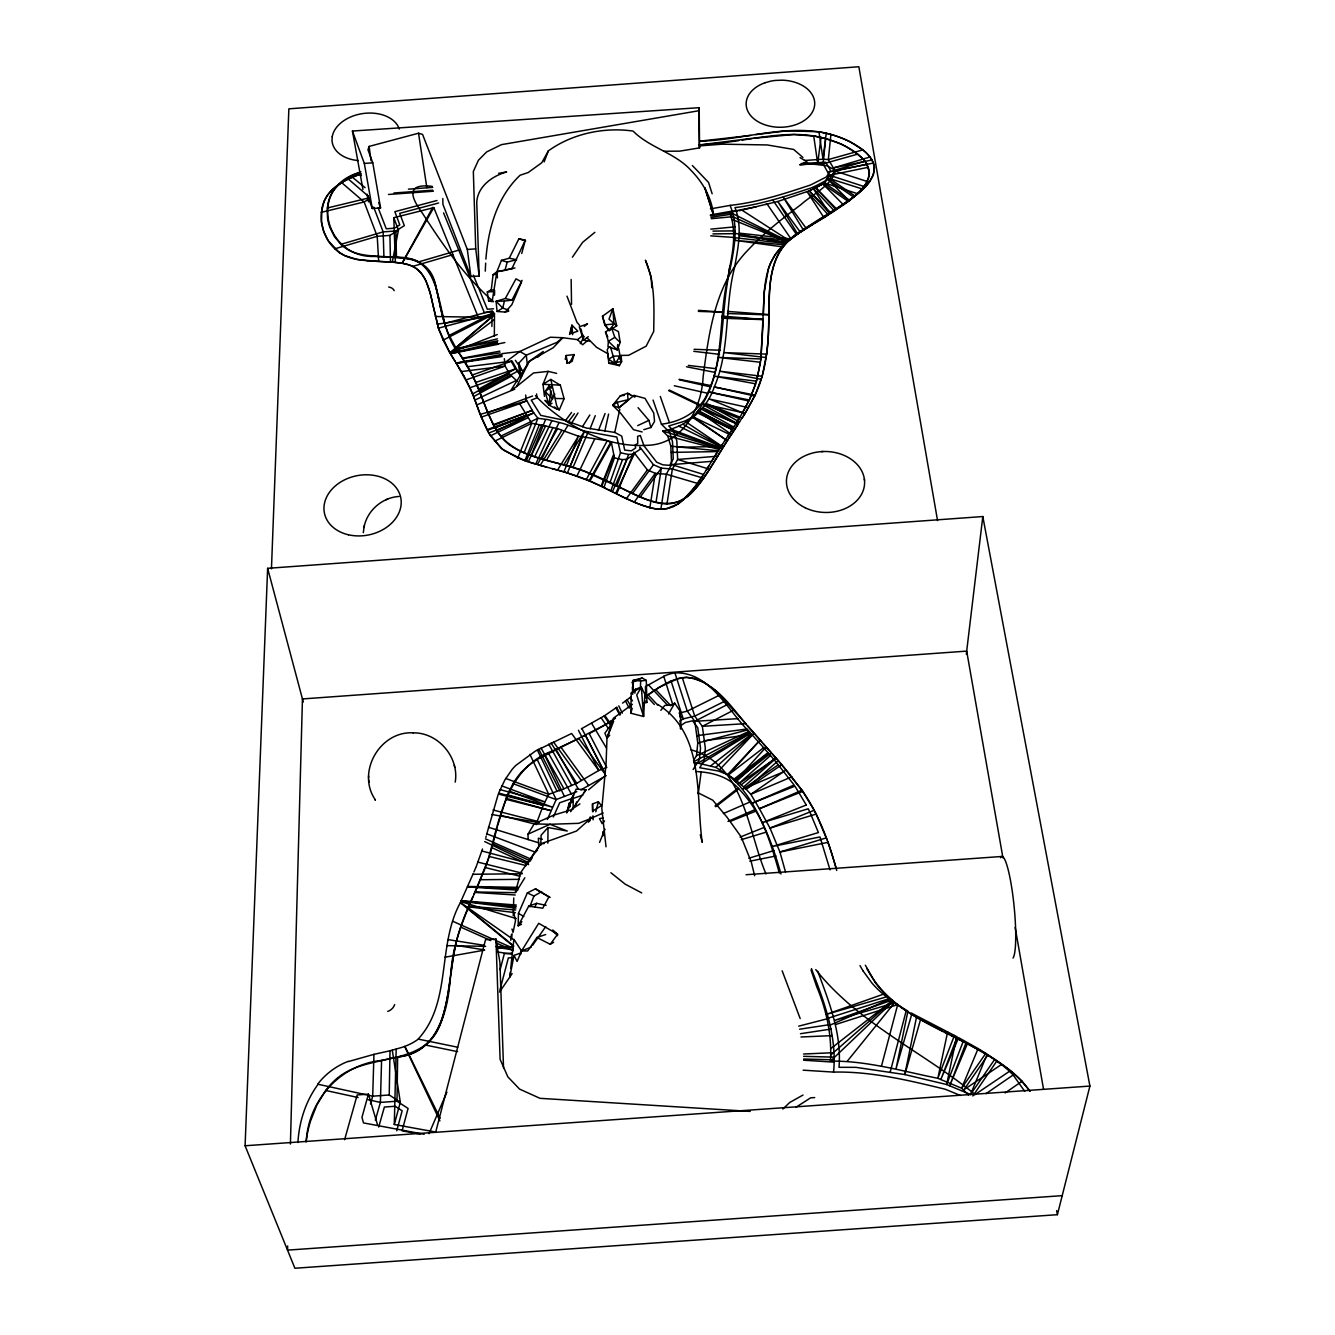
<?xml version="1.0" encoding="UTF-8"?>
<svg xmlns="http://www.w3.org/2000/svg" width="1335" height="1335" viewBox="0 0 1335 1335"><rect width="100%" height="100%" fill="white"/><g stroke="black" fill="none" stroke-linecap="round" stroke-linejoin="round"><path stroke-width="1.5" d="M756.244 206.808L729.477 212.015C736.57 230.171 733.299 249.728 729.544 268.218L728.91 272.34M651.764 287.759L651.28 277.213L645.422 260.191C655.301 282.653 654.033 307.451 653.716 331.414L646.157 346.166L628.668 355.294L621.142 355.444L620.441 359.532M494.334 336.203L494.501 313.291L492.064 312.624L491.897 326.491M592.523 803.904L592.49 811.179L601.434 805.673L598.397 801.784L592.523 803.904L592.807 811.847M547.867 843.186L548.017 827.533L567.258 831.021L549.987 824.296L534.15 823.879L527.942 834.191L528.209 839.648M644.855 694.283L643.603 716.495L630.838 713.224L631.238 693.099L635.46 689.26L641.351 687.191L644.855 694.283L654.334 704.463M412.081 1132.647L402.085 1130.812L408.093 1108.45L396.979 1101.208L397.646 1056.853C436.879 1053.849 448.343 1011.179 450.095 978.572M768.927 316.161L768.943 314.91L727.375 313.508M436.328 1132.163L394.292 1124.487L400.316 1102.193L389.236 1094.984L390.004 1050.795L402.035 1047.358A74.159 65.582 -20.6 0 0 404.655 1046.406L439.899 1120.899M513.241 915.743L513.758 897.971M721.684 318.214L763.303 319.632L760.883 359.098L764.338 291.347L768.409 268.752A104.23 76.062 1.8 0 1 770.495 263.162L775.251 254.601L782.093 246.474M768.927 316.478L768.86 319.332M642.152 505.348L650.846 507.934A43.955 34.309 -2.8 0 0 655.285 508.752L660.875 509.169L666.298 474.192L671.605 464.63L670.821 446.19L667.717 436.011L662.761 431.038C686.24 427.233 706.849 409.378 714.292 386.966L755.093 395.143L762.168 376.27L766.624 354.109A370.079 273.274 -9.1 0 0 767.341 347.818C772.264 307.651 758.947 256.22 800.499 231.272M763.386 314.476C763.97 294.167 763.72 272.273 775.251 254.601A78.882 57.522 1.2 0 1 778.322 250.579A83.471 60.893 1.3 0 1 780.024 248.644A86.508 63.129 1.4 0 1 781.809 246.758L788.384 240.817M550.154 897.437L535.468 888.843L527.358 892.898L518.447 913.39L518.197 925.806L521.501 924.304M394.292 1124.487L396.178 1049.177M287.659 1245.972L287.542 1250.127L1062.209 1195.659M290.413 1144.062L302.444 698.939L966.69 651.113L1002.952 857.871M373.767 797.395C357.513 769.811 381.092 730.729 413.349 732.865M397.646 1056.853L381.576 1060.424L380.408 1102.41L375.335 1120.132M768.86 319.966C768.393 345.448 766.173 372.048 755.093 395.143M390.154 1050.745L373.95 1054.35L372.699 1096.185L370.462 1103.928M632.69 694.35L633.124 680.399L642.202 678.013L646.29 680.366L646.924 702.444L643.303 703.161M540.758 845.355L541.126 835.176L548.017 827.533M271.456 568.827L288.861 108.836L858.856 66.75L937.554 520.583M968.459 1094.984L961.617 1088.225L937.837 1078.296C902.577 1071.271 866.832 1060.624 830.453 1061.141C832.022 1035.61 826.615 1010.228 816.72 986.715L810.996 969.944M960.349 1095.468L945.247 1089.226C908.684 1080.416 871.388 1071.221 833.557 1072.105C837.062 1037.479 825.13 1004.27 812.831 972.514L811.48 968.609M245.089 1145.764L267.634 568.326L982.81 516.545L1089.911 1086.073L1057.403 1214.683L294.901 1268.25L245.089 1145.764L1089.911 1086.073M640.349 688.593L640.7 680.95L646.29 680.366M297.939 1142.526C299.09 1121.784 305.715 1101.075 318.114 1084.27L372.699 1096.185L389.236 1094.984M485.272 271.138L485.673 263.129M494.467 295.219L494.668 291.597L487.308 291.914L488.593 300.826L492.131 301.693L496.887 271.723L501.426 260.358L509.236 258.222L516.562 259.691L507.217 262.111L501.426 260.358M632.373 704.313L613.349 718.247L606.991 738.121L606.107 762.852L601.818 808.643L606.023 846.79M550.821 390.604L548.985 405.122L557.429 409.428M511.772 937.737L512.039 933.732M363.304 532.665L364.071 526.924M617.721 344.58L617.287 349.937L607.942 346.666L608.393 341.309L605.506 331.881L611.697 328.126L618.439 331.597L620.191 342.377L617.287 349.937L608.393 341.309L614.801 337.354L620.191 342.377M728.81 272.941L728.443 275.31C716.311 321.501 727.658 378.84 692.948 416.787L725.572 439.515L720.933 446.574M693.482 760.449L696.503 755.743L697.771 743.061L694.817 721.3L687.258 711.154L674.909 672.857C710.62 671.705 728.159 711.722 750.37 732.798L697.955 763.119L693.583 762.719M339.274 252.465A52.883 37.48 -8.8 0 1 334.818 248.811A68.385 48.394 -8.5 0 1 328.176 240.634A85.056 60.142 -8.2 0 1 323.804 231.623L321.501 222.111L321.952 208.193A68.586 48.427 -8.5 0 1 322.269 206.825A60.659 42.787 -8.6 0 1 324.071 201.368A49.662 34.994 -8.8 0 1 326.925 196.078C335.085 184.564 348.251 178.222 361.334 173.834M510.337 971.98L509.82 977.036L513.992 955.426L520.55 953.04M819.807 137.171L825.697 138.64L823.061 163.855L829.452 175.252L863.979 186.483A54.485 38.264 0.1 0 0 866.899 181.944A41.018 28.819 0.4 0 0 868.785 177.154A32.624 22.929 0.6 0 0 869.285 172.198L866.765 164.255A38.448 27.05 0.5 0 1 867.566 165.757A36.045 25.348 0.5 0 1 868.217 167.309A32.157 22.595 0.6 0 1 869.285 172.198C868.668 184.864 858.322 193.458 849.043 200.817M510.688 968.609L513.875 939.306L521.551 950.987L517.096 961.45L513.992 955.426M510.738 940.307L511.355 934.684M306.149 1141.992L306.499 1139.072A123.521 113.792 -26.5 0 1 310.337 1121.6L316.812 1105.08L325.673 1090.461L358.114 1097.537M487.308 291.914L491.28 289.812L493.066 274.71L496.887 271.723L514.943 267.985M966.306 654.267L982.81 516.545M823.962 132.732L826.231 133.25L823.011 159.199L804.488 160.5M332.231 136.754L332.014 140.359A34.276 23.546 -8.5 0 0 358.314 160.567M799.565 164.756L817.721 163.471L821.008 137.438L814.951 136.203M698.272 793.741L701.159 772.014M455.218 782.11C459.424 757.396 438.23 732.348 413.032 732.848M760.716 360.316L760.9 358.948L718.464 357.446L760.433 362.269M472.857 896.703C467.283 909.135 461.977 921.717 458.205 934.834C445.106 977.837 455.902 1051.129 395.344 1057.403M760.75 360.1L757.362 377.655A220.025 164.439 -5.8 0 1 756.411 381.176L756.111 382.21M485.89 259.123C488.326 228.469 497.02 197.079 520.066 175.252L528.209 172.532L541.743 162.753L548.335 150.888C572.264 133.633 604.054 126.908 633.057 131.08C649.811 147.918 675.009 152.724 691.063 170.429C703.178 182.845 711.655 197.797 713.574 215.235L704.897 187.968L713.574 215.235M450.996 972.047C453.449 932.931 473.458 899.089 486.975 863.261M512.573 945.614L460.341 902.71C436.812 945.347 452.081 1002.251 418.172 1039.081L457.755 1047.241M494.668 427.333L500.708 436.195L537.905 418.289L548.034 419.624L563.67 423.629L584.546 431.138L616.82 437.062L620.525 452.765L628.585 454.501L633.124 454.033L640.116 449.311L639.882 447.075L653.483 464.747L661.376 468.151L656.002 502.394A38.315 29.904 -2.7 0 0 667.016 503.946L672.356 469.002L677.646 459.474L676.828 441.084L673.691 430.955L668.735 425.982L684.772 421.109L692.364 417.171L727.308 440.8L723.487 446.724M729.911 265.865L727.959 278.264M695.852 485.89L682.869 500.341A47.676 37.213 -3.3 0 1 678.497 503.645L667.233 508.518A24.147 18.94 -2.9 0 1 660.875 509.152A32.04 25.081 -2.9 0 1 655.285 508.752L649.845 507.684L655.301 473.341L647.408 469.92L633.858 452.315L634.058 454.434L615.652 493.416L617.354 494.25M634.843 693.132L635.46 689.26M366.908 260.759L357.046 259.441L344.53 255.519A43.604 30.939 -9 0 1 339.29 252.465L328.143 240.65L323.788 231.623A91.664 64.798 -8 0 1 321.501 222.111A85.273 60.275 -8.2 0 1 321.318 212.332L324.088 201.368L326.925 196.078A45.724 32.19 -8.9 0 1 330.88 191.122A48.077 33.876 -8.9 0 1 335.853 186.616A54.084 38.148 -8.8 0 1 341.643 182.628L364.138 201.969L377.221 236.312L378.689 261.476M520.583 954.525L521.284 950.67M760.416 362.402L756.328 381.426M306.249 1141.024C308.735 1099.623 340.492 1064.546 381.576 1060.424M367.342 260.809L392.29 262.127L398.431 230.071L393.792 217.705L433.808 207.643L478.264 317.196L491.096 316.262L493.7 314.559M589.269 821.025L589.987 817.22M332.231 136.737L332.432 135.703A34.276 23.546 -8.5 0 1 365.039 113.291A34.276 23.546 -8.5 0 1 399.315 129.061M913.19 1015.201L916.511 1017.153L904.83 1074.558L855.902 1067.349L839.014 1067.316C841.784 1033.774 829.118 1002.068 817.738 971.246M956.344 1038.029L946.648 1084.537L970.512 1094.5L994.625 1059.506L1008.008 1068.818A145.565 134.501 24 0 1 1010.411 1070.687A110.455 101.193 23.3 0 1 1022.109 1081.2L1030.119 1091.146M911.371 1013.115L947.633 1031.938L937.837 1078.296L954.408 1035.459M653.065 400.049L661.426 424.18L669.686 432.473L672.49 441.618L673.24 458.89L669.653 465.348L662.794 464.814L656.67 462.177L643.971 445.773L640.316 435.494L637.646 436.345L637.713 443.604L635.243 444.755L635.593 447.976L631.372 450.83L624.697 450.112L621.726 436.111L614.751 432.423L619.79 409.294M604.772 431.422L608.593 414.1M364.271 526.023C367.809 509.987 382.628 497.438 398.998 496.47M363.954 527.475L364.405 525.489M511.989 300.125L504.396 301.043L502.761 308.101L497.087 311.472L496.086 301.276L505.314 298.523L511.989 300.125L522.052 280.35M565.222 359.349L566.123 355.527L574.1 354.559L572.098 361.451L567.008 363.287L566.123 355.527L567.058 363.037M497.071 827.75L492.715 844.671M497.538 825.948L506.95 795.877M569.528 334.434L571.947 325.139L577.821 331.18L570.429 333.717L571.947 325.139L572.632 334.668M435.627 1132.38L485.523 939.723L495.952 939.006L499.907 962.218L503.529 1067.766M486.557 834.759L498.289 794.025L543.295 805.322L548.752 794.342L563.804 788.851M595.777 811.78L598.397 801.784M890.111 1072.439L906.181 1010.845L903.378 1008.976M500.124 969.677L504.346 953.674L512.139 953.107M499.924 990.069L508.351 957.929L512.373 957.646M881.45 1066.248L897.621 1004.854L892.898 1001.667L830.453 1061.141M486.157 836.244L485.84 837.429M521.735 253.5L525.272 240.2L518.898 238.781L509.236 258.222M396.745 1130.812L402.135 1110.787L395.193 1106.264L384.397 1107.032L378.706 1127.024M485.456 838.847L530.729 859.039M604.138 831.972L603.136 835.727L602.803 831.688M497.471 277.847L496.887 271.723L504.964 270.371L507.217 262.111M492.348 846.056L492.098 846.974M630.838 713.224L632.189 708.301M515.377 892.064L520.817 872.406L540.525 843.92L576.503 831.038L590.27 818.705L603.203 812.932M589.786 820.908L590.871 817.02M344.614 1139.689L357.196 1094.934L368.427 1094.149L361.969 1117.345L363.504 1122.919L424.146 1134.266M484.705 841.584L528.443 862.56L529.294 861.242M490.629 852.064L491.964 847.425M566.574 812.231L573.199 795.093L566.908 812.281L569.144 803.269L572.798 801.734M916.511 1017.153L920.583 1019.456L904.83 1074.558L946.648 1084.537L963.152 1041.55L960.599 1040.215M911.972 1013.449L896.119 1068.35L907.917 1011.146L897.621 1004.854M487.192 862.644C499.474 821.008 505.731 768.009 552.64 750.871M755.96 382.728L755.643 383.762M490.479 852.598L489.277 856.486L526.24 865.597M742.577 412.765L750.237 398.047L755.627 383.829L714.192 376.136L756.411 381.176M482.519 848.993L476.645 865.43M488.927 857.537L476.128 889.427M755.493 384.28L749.336 399.999L708.451 391.906L748.852 401.001L740.091 416.971M498.623 173.333L506.649 171.948C492.465 175.886 477.68 186.316 476.745 202.219L479.165 276.011L470.871 276.579L467.317 249.445L422.578 134.451L418.522 133.216L369.111 146.416L367.959 149.804L372.782 162.853L380.558 207.926L372.281 208.494L367.092 194.226L368.443 201.835M614.801 484.672L610.078 482.352L620.525 452.765M634.058 454.434L627.049 459.173L612.381 491.781L603.921 487.575L614.434 457.888L611.447 442.719M528.176 863.261L481.902 850.996M628.585 454.501L616.92 485.723L621.876 488.193M627.049 459.173L622.494 459.64L610.762 490.963L607.759 489.478M553.341 816.97L559.715 802.752L571.931 798.514M547.35 819.49L556.161 799.582L576.787 791.672M575.235 805.773L576.687 801.934M544.129 161.902L548.335 150.888M493.066 809.995L537.204 821.292L543.295 805.322L498.673 793.057L504.93 779.824L512.039 769.511A64.714 55.636 -7.6 0 1 515.811 765.422L535.468 751.021L571.614 733.499L598.781 770.495L606.858 767.358M965.956 1043.019L949.686 1085.705L967.374 1043.77L963.152 1041.55M529.778 906.782L533.933 896.052L541.676 891.613M598.464 430.471L605.072 413.566M590.087 428.769L595.26 415.652M613.316 455.152L601.067 486.19L602.285 486.774M606.991 738.121L613.683 721.217L604.872 733.182L606.991 738.121L609.728 735.218M556.645 373.366L548.168 371.38L543.011 384.296L544.463 396.345M529.327 454.868L531.146 455.502L545.498 419.674M525.005 460.658L517.846 457.922L531.764 423.295L519.649 403.721L481.301 417.121M517.846 457.922L502.327 449.077L489.945 434.86L500.675 447.726A57.605 44.005 -6 0 0 504.33 450.596L524.922 460.642L539.357 424.68L557.563 428.652L578.439 436.195L607.241 440.734L611.497 442.753L589.903 481.084L566.758 472.723M614.233 455.402L601.735 486.507L603.103 487.175M476.445 865.948L475.927 867.199M563.737 464.914L570.078 466.716L584.546 431.138L563.737 464.914L562.636 464.613M540.058 465.298L563.887 471.872L578.439 436.195L557.546 470.07L552.123 468.585M572.949 467.567L588.234 431.889M564.989 472.206L567.408 472.924L582.143 436.945M616.687 493.933L633.858 452.315M428.986 1133.699L446.908 1092.164M475.727 867.717L473.925 872.005M599.565 842.385L605.022 829.235M970.512 1094.5L986.949 1054.733L967.374 1043.77M947.633 1031.938L957.195 1036.928L940.858 1079.448L958.613 1037.662L978.121 1048.592L961.617 1088.225L985.781 1053.348L1001.5 1064.496A110.855 101.66 22.5 0 1 1013.165 1074.959M507.033 795.677L513.007 783.628L556.161 799.582L537.221 759.465L605.723 724.555A193.959 156.379 -8.4 0 0 612.231 720.466L613.516 719.615M633.357 688.343L632.323 682.318L633.124 680.399L640.7 680.95M554.809 394.142L548.985 405.122L544.947 400.366L549.67 403.671M564.088 398.648L559.115 410.296L556.612 405.44L550.838 379.424L543.011 384.296L560.333 385.164L564.088 398.648L555.46 398.481M524.922 460.642L526.257 461.092L541.893 424.647M473.174 873.758L467.534 886.44L517.947 887.324M566.758 812.982L576.136 789.102L585.982 789.819L570.646 811.68M474.008 894.133L474.776 892.414L515.21 894.984M475.677 890.428L474.993 891.964L515.393 892.681M511.672 269.169L525.272 240.2M539.173 458.105L541.927 458.923L559.015 422.527M545.681 425.848L528.26 461.76L535.702 464.063L552.89 427.55M534.884 906.916L536.57 903.328L546.148 905.38M531.146 455.502L534.684 456.704L551.806 420.825M567.408 472.924L576.954 476.028L594.476 439.449M744.513 414.301L755.026 395.277L746.749 410.613L729.144 437.997M587.7 340.425L582.644 344.78L577.571 339.641L562.786 337.722L553.257 347.684L529.194 361.385L511.021 390.154L516.645 386.533L529.194 361.385L543.245 351.472L537.571 357.346M588.418 822.226L590.27 818.705L578.756 823.328L549.987 824.296L527.942 834.191M668.568 713.958L674.676 703.128L679.915 710.854L681.334 728.743M536.57 903.328L528.71 906.165L518.197 925.806L521.902 921.651M569.394 363.304L574.1 354.559M580.308 343.662L584.196 336.47M576.954 476.028L586.282 479.549L607.241 440.734M505.314 298.523L515.994 278.831L521.568 281.902L511.806 304.764L505.214 312.073L497.087 311.472M537.388 464.547L557.563 428.652M432.79 207.359L402.002 263.229L394.009 262.261M587.417 338.105L596.545 347.3L607.959 353.808L608.793 363.27L619.39 365.656L621.626 361.651L621.142 355.444M589.119 480.733L610.796 442.169M641.351 687.191L636.728 694.984L643.603 716.495L641.351 687.191L631.238 693.099M609.027 346.7L607.225 349.72L608.643 359.315L615.335 363.687L620.057 355.911L618.722 348.552M643.77 429.67L650.913 427.517L654.55 421.409L653.75 413.066L645.022 398.364L634.008 395.394L618.823 407.842L612.648 405.306L620.358 395.794L627.634 393.258L634.442 396.912M530.062 861.259L532.148 857.804M535.285 852.598L540.525 843.92L544.196 843.553M740.241 416.72L737.037 421.943M707.383 472.673L718.447 454.784M707.467 468.168L712.373 460.108M739.173 418.489L703.495 403.971L742.661 412.649M708.968 465.698L706.115 470.354M712.556 459.807L713.875 457.671M718.881 454.1L723.32 446.975M706.449 469.803L702.11 476.695M738.839 419.04L738.288 419.908M515.894 892.297L524.839 877.779M541.927 458.923L546.399 460.191L567.942 425.398M744.346 414.584L742.527 417.471M538.506 464.864L540.191 465.331L561.818 430.437M696.052 485.606L703.562 474.442L671.605 464.63L711.622 461.343L715.961 454.317M521.551 950.987L538.706 923.319L557.63 934.216L550.254 944.296L536.92 937.487L527.726 950.971L521.551 950.987L531.413 947.016M738.121 420.191L734.233 426.316M582.461 426.699L589.82 414.985M714.642 456.453L717.729 451.53L716.344 453.716M736.853 422.227L736.303 423.095M571.68 422.995L578.005 412.966M742.177 418.055L706.132 403.487L739.623 422.027M693.115 769.544L699.39 759.698L700.525 748.234L697.738 727.708L692.581 720.783L685.372 722.502L680.833 725.556M717.763 451.48L718.597 450.179M719.398 448.927L718.764 449.912M719.331 449.027L720.616 447.058M733.649 427.217L734.534 425.848M719.949 448.093L667.867 429.887M529.861 860.357L532.131 856.87M532.415 856.436L534.651 852.982M534.934 852.548L535.802 851.647M720.466 447.275L721.084 446.341L683.053 424.296M701.759 477.262L691.013 492.064L678.497 503.645A34.093 26.683 -3 0 1 673.19 506.582M727.308 440.8L728.343 439.182M738.305 424.063L704.246 405.456M820.374 185.298L824.362 182.928L829.452 175.252L868.217 167.309M827.249 178.623L828.501 176.687M722.419 444.305L721.367 445.907L686.424 422.194M731.346 430.771L732.214 429.436L697.471 411.38M828.818 176.22L829.452 175.252M729.828 433.057L727.909 435.978M735.552 428.268L737.971 424.563L702.46 407.475M707.016 473.224C698.255 486.29 687.725 500.975 671.105 503.612A24.614 19.257 -2.7 0 1 667.016 503.862M728.493 435.093L724.521 441.117M734.767 429.47C720.233 449.828 709.686 473.057 692.698 491.614C673.858 513.608 643.837 500.024 623.095 488.81M499.507 992.055L512.139 973.666M863.979 186.483A71.189 49.912 -0.2 0 1 860.992 190.087A90.163 63.079 -0.5 0 1 857.621 193.525L849.644 200.35L824.362 182.928L826.932 179.09M584.012 792.773L585.982 789.819M972.865 1096.002L996.878 1060.975M572.431 257.154L582.594 242.353L594.859 232.323M988.017 1054.8L963.97 1089.71L1001.5 1064.496M532.598 945.313L545.715 926.59M616.72 325.807L609.01 319.165L612.865 308.719L613.95 323.938L609.127 330.646L604.722 324.872L602.486 316.278L612.865 308.719L616.72 325.807L609.127 330.646L606.057 325.807M856.536 194.71L861.526 190.454A104.48 72.841 -0.7 0 0 862.911 189.153A80 55.937 -0.2 0 0 869.269 182.144L873.324 174.985L874.508 167.826A32.107 22.528 0.7 0 0 873.424 163.02A37.18 26.099 0.6 0 0 871.989 159.983A40.768 28.636 0.5 0 0 871.304 158.848L870.003 156.996A54.618 38.431 0.3 0 0 862.877 149.904L850.529 142.027A89.962 63.763 -0.1 0 0 830.904 134.451M629.669 492.031L632.54 493.399L653.483 464.747M624.563 497.788L626.382 498.673L647.408 469.92M620.942 496.036L634.158 502.194L655.301 473.341L666.298 474.192L697.604 483.42M632.54 493.399L640.316 496.92L661.376 468.151L672.356 469.002L703.645 478.197M568.393 421.743L574.434 413.683M536.57 393.908L537.087 397.78L531.263 400.133L540.792 415.385L565.523 420.542L571.564 412.498M660.875 710.32L664.747 705.447L673.274 704.997M847.308 1061.191L894.517 1002.785M710.42 208.911L730.061 205.39C738.489 225.331 734.567 247.125 730.395 267.567C720.049 310.688 726.19 357.346 705.397 397.747C695.969 413.416 679.281 422.127 661.426 424.18M604.571 820.975L602.168 823.628L599.465 818.589L602.953 817.955M766.156 747.033L736.069 780.124L715.794 767.375L697.955 763.119M779.34 873.023C769.461 837.896 757.145 799.281 728.376 774.934L758.464 741.943M755.026 734.417L760.032 740.141L727.642 774.55L718.38 771.013L699.724 767.742L704.096 760.867L705.331 748.134L702.343 726.323L694.751 716.127L682.285 677.713A41.268 34.643 -1.7 0 0 671.105 681.117L683.203 718.881L680.082 720.967M719.966 769.377L752.373 735.068M727.625 311.405L768.943 314.559C769.444 294.568 768.693 273.592 777.654 255.185A80.017 58.256 1.3 0 1 787.3 242.252L794.225 236.011M782.143 246.424L785.347 243.404L733.849 237.613M857.471 193.675L824.362 182.928M782.827 1109.035L789.769 1102.443L803.002 1095.05M588.551 789.819L605.306 775.685M715.794 767.375L751.955 734.6M770.495 755.493L738.372 783.995L774.05 759.565L794.125 784.98L751.588 803.436L794.942 786.148L806.323 805.038M743.562 787.066L776.119 758.23L778.238 760.616L746.115 789.219L736.069 780.124L771.313 752.807M735.819 781.859L768.393 753.09L774.05 759.565M830.687 1055.084L892.08 1001.083M493.182 315.494L449.895 352.807M497.454 338.84L456.403 348.719L455.819 347.734L492.965 316.095M628.685 399.616L618.823 407.842L617.321 402.252L627.984 399.732L627.634 393.258L630.42 394.826M734.55 780.791L768.226 752.89M788.501 240.717L798.997 233.058M799.832 232.49L787.95 241.168L729.477 212.015L737.454 210.98M536.37 851.179L537.538 850.245M584.263 326.441L587.517 323.838L579.307 326.858L583.512 340.208L589.536 341.126M516.645 386.533L533.499 372.982L548.168 371.38M794.575 235.728L832.322 211.297M577.571 339.641L583.278 335.118M856.019 195.127L836.377 208.777L814.567 186.533L812.548 187.467C787.199 195.811 761.551 204.422 734.951 207.609C742.727 227.1 738.038 248.043 734.484 267.868C724.354 307.067 730.495 349.319 714.292 386.966L754.675 396.028M830.654 1048.743L891.847 1000.916M710.737 765.839L751.505 734.083M741.075 784.863L775.769 757.829L772.147 753.741M733.366 779.657L768.042 752.706L750.654 733.115L701.192 763.637M714.993 806.04L738.038 788.167M715.744 806.757L738.789 788.885C761.15 811.546 772.414 843.853 780.975 874.008M728.376 774.934L763.603 747.7M848.876 200.951L846.023 203.087M826.498 216.003L849.644 200.35M588.251 336.654L583.512 340.208L581.025 329.044M504.964 362.569L519.816 351.489L550.387 337.221L562.786 337.722L556.912 342.377L526.29 355.16L518.914 363.07L519.265 372.832M493.933 319.849L450.045 353.057M631.288 696.67L622.561 703.111M845.823 203.237L831.071 213.149L809.227 190.872L777.821 201.485L739.056 210.78M618.756 705.865L622.294 713.124M644.738 697.17L659.039 687.425L677.763 678.697L686.607 677.379L694.35 678.33L704.346 682.452L716.478 691.313L746.482 724.388M645.272 696.753L654.233 690.512M616.887 707.233L604.838 715.51L610.662 723.82M843.52 204.889L822.927 183.98L814.383 188.302M800.933 230.972L819.323 219.207M343.879 180.742L347.517 178.356A67.885 47.977 -8.5 0 1 358.231 172.966A109.787 78.398 -8.4 0 1 360.884 171.798M1005.138 1092.948L1022.093 1081.233M814.333 810.495L802.535 791.021L786.215 769.894L750.837 794.292L746.115 789.219L781.809 764.721L785.397 768.91M986.031 1093.665L1013.131 1074.992L1024.796 1091.413M778.438 764.721L743.078 789.052L784.079 771.597M974.583 1094.85L1010.411 1070.687M799.098 232.974L813.549 223.879M799.949 232.423L820.958 219.391M579.924 803.887L570.629 810.028L553.892 815.084L534.15 823.879M617.321 402.252L612.648 405.306L620.541 413.099L633.474 429.67L642.135 431.939M654.701 690.195L655.635 689.594L670.804 705.698M541.025 748L563.937 788.801L576.77 783.278L598.781 770.495L578.439 730.245M606.223 775.652L580.842 789.919M608.643 359.315L613.399 356.211L620.057 355.911M674.893 672.79A40.083 33.609 -2 0 0 664.747 675.827L645.422 686.591L645.739 697.988M604.138 715.961L581.409 728.777M615.518 718.213L600.6 727.542M796.144 1107.149L810.645 1097.821L814.717 1097.554M337.621 1077.946C368.026 1052.414 424.313 1067.516 440.35 1024.179C449.528 998.78 449.695 971.463 455.519 945.297L483.938 949.802M370.029 197.647L327.292 207.993L327.492 217.789A91.731 64.764 -7.9 0 0 329.895 227.501L334.384 236.545L340.842 244.355L383.178 231.889L395.878 230.972L404.338 225.648L399.699 213.333L438.614 203.003M334.818 248.827L377.221 236.312L389.937 235.394L398.431 230.071M835.693 209.195L814.567 186.533L829.669 178.606L834.742 170.947L873.44 163.02M832.873 210.947L833.824 210.363L812.548 187.467L829.285 213.166M637.696 425.631L648.91 420.375L650.913 427.517M369.394 198.715L364.138 201.969L321.334 212.332M827.066 215.653L821.692 218.94M826.048 216.287L825.113 216.854M824.563 217.188L815.034 222.978M552.023 403.253L548.985 405.122L545.08 391.689L548.885 386.149L551.038 386.816L545.08 391.689L552.757 398.848M820.341 218.59L824.596 216.02M826.031 215.135C845.956 202.019 895.601 177.288 863.595 150.454C852.698 141.877 839.648 136.487 826.231 133.25M550.254 944.296L553.641 942.326M599.582 728.126L588.969 733.699M480.283 393.007L478.731 389.069L515.41 368.911L521.902 375.802M473.358 395.961L472.573 393.975L509.353 373.767L517.413 381.526M479.782 391.706L517.596 371.23M475.711 402.202L473.625 396.628L511.522 376.086M693.916 761.634L749.87 732.214M670.036 705.531L674.676 703.128M734.25 709.853L702.343 726.323L745.848 723.637M726.707 704.88L694.817 721.3L738.255 718.63M455.819 347.734L449.227 335.402L493.116 312.874M419.173 270.855A47.459 34.443 -9.2 0 1 423.596 276.579A73.258 53.216 -9.7 0 1 425.898 280.834L430.17 293.116L438.764 329.161L449.711 352.507L443.153 340.141L492.999 314.543M819.523 185.732L812.665 189.169M830.153 213.734L809.227 190.872L813.532 188.736M809.227 190.872L810.946 190.021M725.973 700.608L694.751 716.127L683.203 718.881L680.449 715.944M553.107 750.62L562.953 745.915M718.464 695.668L687.258 711.154L678.981 713.124M583.879 736.186L585.765 735.268M496.737 430.721L533.783 412.899L537.905 418.289L524.071 452.815L528.877 454.701M490.529 435.777L527.642 417.888L488.827 433.007L480.55 415.218M494.484 441.251L531.764 423.295L539.357 424.68M479.315 412.014L474.926 400.083L515.827 380.692M359.282 172.499C306.199 187.985 325.623 258.74 374.835 256.42C385.565 257.288 396.395 256.971 407.075 258.573C425.281 259.274 435.127 277.53 437.446 293.633M577.771 739.073L578.923 738.539L605.039 774.033M696.503 755.743L749.085 731.33M564.071 745.397L576.62 739.607M632.323 682.318L642.202 678.013M723.403 813.532L749.953 802.001M727.992 821.409L754.575 809.811M801.968 790.203L759.398 808.726L750.837 794.292L791.872 776.77M828.635 1025.747L889.594 999.281L891.813 1000.9M387.651 499.056L386.015 499.757M572.632 801.801L569.144 803.269L570.229 806.707M476.712 404.922L514.809 389.152M480.767 394.309L487.742 412.765L532.548 396.028M519.649 403.721L526.441 400.967L525.656 395.043M740.057 837.128L764.204 827.4M814.2 810.262L769.995 828.084L759.398 808.726L802.786 791.388C819.239 815.134 829.068 842.802 836.745 870.453M730.328 821.359L755.426 811.296M806.29 804.972L762.118 822.727L808.226 808.776A260.659 230.571 -8.4 0 1 810.328 813.132L818.405 832.556L771.98 846.574L819.99 836.962L830.02 869.853M449.978 352.957L497.254 334.568M494.584 427.167L493.549 425.298L532.248 410.362L533.783 412.899L495.035 427.968M348.318 1061.575L373.95 1054.35M359.883 174.318L352.357 177.205L365.089 187.651M487.742 412.765L493.199 424.663L532.248 410.362L525.756 398.781M486.991 429.703L526.123 415.352L487.375 430.421L489.945 434.86L488.827 433.007M500.174 352.907L462.427 358.531L472.223 375.035L511.205 361.251L515.41 368.911L475.894 382.411M463.879 375.886L466.082 379.908L505.147 366.074L504.33 358.681M456.954 364.372L469.953 387.734L509.353 373.767L505.147 366.074L461.359 371.564L458.539 366.925M885.789 996.327L883.253 994.241L826.181 1014.433L886.457 996.878L888.893 998.764L827.066 1018.538M895.134 1002.935L891.763 1000.182L834.625 1020.424L894.984 1002.819L902.81 1008.592M488.593 300.826L492.381 299.491M582.894 795.109L573.149 798.413L573.149 808.977M536.92 937.487L545.731 934.517M835.526 1024.546L897.42 1004.704M741.275 839.682L766.423 832.055M748.802 858.238L774.083 850.529M826.365 837.863L779.924 852.014L769.995 828.084L816.152 814.083L827.083 839.815M870.003 156.996L833.44 167.91L828.334 159.583L830.904 134.435C787.35 122.787 743.512 140.175 699.724 141.193M821.008 137.438L825.697 138.64A90.847 64.514 -0.2 0 1 837.412 142.628C844.421 144.314 864.413 158.264 864.78 161.268L828.167 172.198L866.765 164.255L865.497 162.253L866.665 164.071M418.689 261.877L458.773 250.146M391.505 262.077L399.949 262.912A59.674 43.504 -9.2 0 1 402.002 263.229L407.659 264.514A32.29 23.413 -8.9 0 1 412.715 266.399L452.882 254.651M479.549 412.598L480.216 414.384L526.441 400.967M862.911 149.887L828.334 159.583L823.011 159.199L818.956 131.798L823.511 132.649M864.796 161.268A50.296 35.444 0.3 0 0 861.526 157.563A59.608 42.069 0.1 0 0 857.704 154.142L823.061 163.855L814.267 163.704M504.964 270.371L512.523 268.318M436.996 200.5L394.843 211.681L399.799 224.881L394.509 228.185L386.249 228.786L378.189 207.893M492.298 310.821L444.488 323.454L439.799 304.53M432.991 305.398L438.431 328.16L492.298 313.909M697.771 743.061L747.8 729.861M798.697 1026.164L828.551 1018.455M505.214 312.073L508.752 311.188M765.606 204.489L767.158 204.105L790.937 238.798M450.145 353.241L497.287 342.194M450.346 353.591L497.605 343.262M608.793 363.27L621.626 361.651L618.973 357.279M871.989 159.983L833.44 167.91L834.742 170.947L869.252 182.144M496.887 344.18L504.864 342.544M497.922 340.775L456.603 349.069L462.244 358.231L499.874 351.138M497.805 344.347L450.446 353.758M836.027 867.75L830.821 850.645A451.347 399.082 -19.1 0 0 828 842.352L779.924 852.014L785.481 871.822M749.819 861.209L775.952 855.969M456.136 363.037L501.76 354.442M710.303 214.985L731.947 211.097M444.739 957.245L484.705 950.086M362.953 189.537L352.44 131.047L698.889 107.701L699.206 110.671L501.426 144.647L486.641 151.923L478.431 160.233L473.341 171.464L475.727 248.877L479.165 276.011M456.22 363.203L501.96 355.477M699.206 110.671L699.573 147.885L679.665 151.139L663.712 151.255M730.061 205.39C757.679 202.386 784.329 193.708 810.579 184.981L826.332 176.971L830.47 170.73L829.669 168.844L825.597 162.202L801.1 163.554M742.093 140.125L752.222 138.573M750.57 135.452L699.724 141.176M799.565 1029.218L830.236 1024.562M800.483 1033.707L831.204 1029.035M755.844 134.635L787.4 130.73L818.605 131.748M710.52 215.719L732.348 212.432M710.921 217.288L732.765 214.001M456.32 363.354L502.077 356.528M738.722 140.642L724.288 142.628M437.246 324.188L491.096 316.262M754.075 138.289L793.808 134.485L814.801 136.17M696.77 735.685L747.049 728.993M704.329 740.741L754.692 734.033M493.066 274.71L496.62 274.242M467.484 366.724L511.205 361.251M502.077 353.625L519.816 351.489L526.29 355.16L527.425 365.523M723.436 142.728L701.192 144.898M660.875 509.169L667.233 508.518A25.465 19.975 -2.9 0 0 673.174 506.549M604.722 324.872L613.95 323.938M620.358 395.794L624.38 395.41M711.221 218.706L733.332 216.637M710.771 229.136L734.984 226.85M698.622 145.031L767.458 136.404A184.497 134.067 0.2 0 1 786.282 134.635M717.596 456.186L677.646 459.474L709.569 469.252M698.889 107.701L699.29 145.915L722.118 144.18L767.224 144.948L793.641 149.437L802.952 157.463M408.41 189.153L432.74 187.384M394.025 192.991L432.774 190.187M388.468 194.476L433.408 191.222M800.383 164.689L809.06 164.071M493.499 308.785L487.325 309.236L473.324 275.077M493.399 311.856L484.255 312.507L443.554 212.882M746.081 874.725L1001.934 856.469M497.671 947.867L513.107 947.299M396.979 1101.208L380.408 1102.41L368.243 1099.756M352.44 131.047L364.321 163.421L372.782 162.853M467.317 249.445L475.727 248.877M821.275 451.614L823.178 451.514M800.967 1036.995L832.206 1035.61M803.553 1054.016L833.724 1052.681M504.396 301.043L496.086 301.276L502.761 308.101L508.585 310.087M432.256 186.383C406.024 183.145 410.312 196.812 422.394 213.133C442.87 244.989 464.764 276.796 493.583 301.743M677.095 447.275L723.653 446.457M671.088 452.398L717.696 451.58M712.957 231.122L735.301 230.872M712.94 233.892L735.301 233.658M472.957 874.275L522.269 873.741M480.383 879.748L519.499 879.331M435.344 316.529L478.264 317.196M446.724 945.631L485.656 946.331M495.902 946.515L512.29 946.799M803.653 1056.335L833.941 1057.136M803.653 1059.022L833.958 1059.84M698.322 311.389L723.303 312.223L698.455 310.354M694.083 349.319L720.182 350.221M766.624 354.109L724.237 352.624L766.14 357.563M379.474 261.51L383.412 261.66M467.434 886.657L517.897 888.709M449.227 335.402C442.035 320.717 440.233 304.213 436.178 288.544C429.97 243.187 378.055 264.514 349.837 250.696A48.527 34.376 -8.7 0 1 340.892 244.338M384.196 261.693L391.389 262.06M377.905 261.443L357.046 259.441A53.767 38.064 -8.8 0 1 350.521 257.839A43.371 30.772 -9 0 1 344.53 255.536L339.274 252.465M721.784 317.163L763.303 319.449L721.951 316.111M394.676 257.405C449.962 253.8 432.123 324.055 459.173 353.291C476.879 376.603 482.669 405.79 496.837 430.888C517.529 461.359 558.898 459.707 589.703 473.258A194.993 158.031 -8.5 0 1 596.144 475.911L610.078 482.352M803.336 162.97L826.799 165.724L834.208 169.695L835.059 172.399C829.068 187.25 812.347 194.359 800.95 204.622C782.777 218.273 764.738 232.307 749.102 248.911C715.326 282.636 708.968 331.831 703.111 376.887C701.659 409.127 682.185 445.156 646.006 445.356C610.495 447.342 576.336 430.955 549.419 408.894A198.681 146.7 -2 0 1 535.468 395.644M750.203 1111.404L539.991 1098.321L519.565 1089.093L507.867 1076.878L500.108 1059.356L495.952 939.006M517.763 890.095L467.333 886.891L461.192 900.691L516.361 905.047M803.637 1060.224L833.924 1062.143M803.169 1070.169L833.557 1072.105M710.737 235.844L735.001 237.513M392.29 262.127L393.808 262.244M468.668 906.248L515.744 909.986M789.269 240.3L739.373 235.711L787.283 242.236M783.812 244.806L733.849 240.183L781.809 246.758M695.702 771.513C711.488 772.231 728.176 776.219 738.789 788.885M670.821 446.19L718.213 450.779L719.098 449.394L667.717 436.011M614.751 432.423L586.148 427.984L565.523 420.542M461.092 900.958L516.211 906.598M739.373 233.141L790.804 238.915M693.766 351.322L719.548 354.359M688.376 365.406L716.261 368.727M762.168 376.27L719.999 371.247L761.25 379.357M460.976 901.208L515.961 908.134M468.435 906.782L515.377 912.706M528.71 906.165L542.778 908.217L548.852 896.936L535.468 888.843M447.993 939.606L484.455 945.364M496.603 947.283L512.824 949.853M498.155 952.055L512.373 954.308M491.797 814.517L539.04 822.594M786.282 134.685A108.969 77.73 -0.2 0 1 800.065 134.601A84.923 60.208 -0.2 0 1 813.733 135.97L819.657 137.138M491.28 289.812L494.701 290.429M416.069 1133.365L420.058 1134.099M733.849 233.108L785.781 243.02L787.183 241.802L731.63 219.24M686.524 366.775L715.159 372.415M679.114 379.29L710.404 385.481M425.848 1045.105L457.588 1051.663M614.434 457.888L622.494 459.64M748.501 407.642L709.369 398.998L744.863 413.716M679.415 379.841L709.936 386.716M674.275 385.748L707.266 393.191M690.829 749.753C744.346 764.555 747.633 830.804 765.99 873.941M477.947 862.143L522.302 873.223M485.356 867.583L519.716 876.177M505.615 799.248L550.721 810.595L505.982 798.28M500.408 815.268L536.603 824.546M542.377 839.231L538.355 838.196L538.773 846.073M546.683 467.117L540.191 465.331M549.586 461.076L561.518 464.296M548.518 460.775L546.399 460.191M500.091 789.602L544.73 801.834L501.76 785.881M507.4 794.809L552.156 807.091L509.069 791.071M558.998 470.487L560.049 470.771M433.758 207.626L402.185 263.262A48.994 35.645 -9.1 0 1 404.972 263.813A40.634 29.503 -9 0 1 407.659 264.497C425.181 269.286 429.67 289.027 432.807 304.547M529.361 462.127L539.073 465.014M560.717 470.971L562.302 471.422M649.845 507.684L636.995 503.395M536.82 464.38L535.702 464.063M562.97 471.605L564.772 472.139M570.078 466.716L572.715 467.5M563.887 471.872L566.307 472.607M537.204 821.292L539.207 821.876M573.599 467.767L583.679 471.038M538.723 457.972L534.684 456.704M516.345 918.63L460.809 901.609L460.442 902.46L514.492 940.374M662.761 431.038L719.632 448.56M488.477 827.283L538.706 842.819M862.911 189.153L829.669 178.606L854.951 195.978M518.898 238.781L525.69 240.951M527.859 461.643L526.924 461.326M527.592 461.543L526.257 461.092M825.697 138.64L837.412 142.628A87.009 61.727 -0.2 0 1 848.209 147.785A73.258 51.815 0 0 1 857.721 154.126M584.68 471.389L628.702 491.564M641.818 505.231L626.382 498.673M505.715 778.455L548.752 794.342L529.928 754.358M670.687 429.086L720.182 447.726M486.774 833.874L535.218 852.13M586.282 479.549L587.7 480.149M636.678 503.262L634.158 502.194M736.119 423.379L700.241 408.46L733.733 427.083L732.331 429.253L698.355 410.446M587.884 480.216L589.319 480.817M589.619 480.95L596.912 484.221M589.903 481.084L601.067 486.19L597.596 484.555M453.132 921.434L494.083 939.723M495.452 940.341L513.358 948.351M460.625 927.074L490.779 940.558M496.436 943.077L513.391 950.653M492.899 843.97L528.793 860.207M787.583 241.485L730.696 215.753M491.897 847.658L528.61 864.613M669.219 390.004L699.774 404.622M668.685 390.638L699.223 405.273M527.358 892.898L533.933 896.052M734.984 429.136L698.872 411.764L731.48 434.426M696.553 412.465L732.081 429.62L729.077 434.209L692.948 416.787M623.946 497.504L617.938 494.551M602.819 487.041L606.49 488.827M678.814 426.149L720.766 446.825M619.74 495.452L617.054 494.1M614.017 492.598L615.785 493.466M614.434 363.17L619.39 365.656M612.181 491.68L614.217 492.698M697.955 792.756L712.74 800.182L726.941 817.103L741.109 836.778L751.255 861.909L754.659 875.777M944.846 1032.155L949.185 1034.358M951.371 1035.493L960.165 1039.998M942.694 1031.071L920.583 1019.456M641.718 892.915L625.214 884.171L610.896 872.756M518.447 913.39L523.837 916.478M800.065 157.647L806.907 161.702M978.121 1048.592L985.781 1053.348M986.949 1054.733L994.625 1059.506M550.838 379.424L560.333 385.164M912.539 1014.817L906.181 1010.845M742.243 210.346L788.918 240.383M552.173 388.285L548.885 386.149L552.49 396.829M853.582 197.029L828.234 179.658L848.843 200.5M822.927 183.98L848.276 201.401M554.392 406.991L557.546 409.194M657.671 704.396C704.763 733.265 695.735 795.193 702.193 842.318L700.308 834.809M358.214 172.949L361.401 175.553M467.801 908.284L513.875 946.115M347.517 178.356L368.527 196.362M553.024 930.211L557.63 934.216M974.984 1094.383C922.802 1051.796 858.438 1023.444 815.752 969.644M552.289 930.295L557.68 935.702M692.398 165.557L708.551 182.444L712.156 193.792M522.669 370.946L515.343 360.3M648.293 684.688L667.5 705.13M648.059 694.751L657.638 705.03M828.351 214.852L807.191 191.823L823.912 217.588M770.996 752.439L763.103 743.595M760.032 740.141L761.567 741.876M778.455 760.867L802.652 791.171M781.843 764.755L747.717 725.856M579.574 325.339L576.954 322.319L566.991 296.153M754.442 733.749C734.467 712.69 718.113 681.167 686.607 677.379A26.316 22.011 -1.9 0 0 682.285 677.729M638.047 407.676L648.91 420.375M866.749 968.292C900.374 1032.723 988.05 1034.608 1029.769 1091.112M634.008 395.394L635.126 396.829M645.84 701.008L646.924 702.444M805.756 227.684L783.211 197.113L803.086 229.487M800.332 232.156L777.821 201.485L797.663 233.959M560.733 746.949L588.685 785.547M553.441 741.893L581.259 780.358M604.037 716.027L611.046 726.073M772.564 199.733L796.378 234.309M601.184 717.846L608.009 727.992M521.301 377.571L512.039 360.951M551.071 743.011L576.77 783.278M374.267 798.313L375.352 800.082M374.801 799.198L375.385 800.132M874.959 982.009L865.347 965.205M863.278 971.212L871.905 983.027A100.726 88.16 13.3 0 0 883.269 994.241M630.27 697.421L632.456 700.908M455.068 361.318L454 359.599M458.222 366.407L450.512 353.858L453.633 359.032M591.689 723.42L606.424 748.017M627.083 699.774L631.271 706.799M461.359 371.564L463.779 375.702M548.385 753.04L571.363 794.008M556.011 749.202L578.155 788.851M548.718 744.129L571.73 785.447M616.62 707.417L620.458 714.592M472.223 375.035L475.711 381.994M466.082 379.908L472.523 393.842M615.952 707.9L619.724 715.059M814.567 810.979L816.152 814.083M589.202 733.582L606.374 766.741M581.876 728.56L602.736 768.96M625.481 700.958L629.186 708.151M585.531 735.385L605.289 773.816M538.773 749.202L559.882 790.937M486.24 428.218L481.551 417.755M440.166 1118.413L404.889 1046.323A48.277 42.954 -20.9 0 0 418.255 1039.181M544.647 755.059L564.471 796.544M537.354 749.97L557.045 791.321M476.044 382.728L477.279 385.531M605.506 331.881L607.775 336.954M443.153 340.141L438.431 328.16M469.953 387.734L472.573 393.975M477.446 385.915L478.731 389.069M481.217 416.921L477.78 407.876M472.907 394.81L473.708 396.845M470.871 276.579L442.92 204.322L442.803 198.514M373.683 207.159L383.178 231.889L383.913 256.937M473.875 397.279L474.192 398.147M782.16 970.812L800.182 1018.572M474.359 398.564L474.926 400.083M475.927 402.803L477.563 407.275M827.7 841.501L828 842.352M378.639 202.503L380.558 207.926M660.291 396.445L669.352 422.411M521.451 370.329L518.914 363.07L521 376.854M611.697 328.126L614.801 337.354M602.486 316.278L605.039 324.205M663.712 676.194L672.573 703.962M511.989 929.043L513.057 932.381L515.527 920.566L513.508 911.755M610.512 347.017L615.335 363.687L614.267 360.266M368.427 1094.149L377.621 1125.138M267.634 568.326L303.262 702.01M454.267 765.255L454.751 767.375M438.064 296.32L439.232 301.777M1015.167 927.475L1043.536 1089.21M364.321 163.421L372.281 208.494M1056.686 1210.578L1057.403 1214.683M392.29 1050.228L400.316 1102.193M418.522 133.216L426.85 187.651M699.29 145.915L699.573 147.885M813.716 135.986L817.721 163.471M369.111 146.416L371.047 160.717M864.346 478.864L864.529 480.35M368.727 780.024L368.944 782.26M632.406 686.908L632.623 692.731M592.94 815.818L593.09 819.79M393.792 217.705L395.344 262.378M679.915 710.854L680.082 716.895M680.199 720.933L680.433 728.993M395.878 230.972L396.478 257.505M389.937 235.394L390.488 262.01M571.146 279.432L571.547 304.363M368.61 775.985L368.627 778.021M327.442 207.976A62.144 43.788 -8.5 0 1 331.764 193.291A47.342 33.308 -8.7 0 1 343.896 180.759M524.121 452.732A71.139 54.134 -5.6 0 1 508.285 443.954A66.349 50.546 -5.6 0 1 500.725 436.178M412.749 266.366A30.004 21.727 -8.8 0 1 419.123 270.888M341.61 182.611A68.052 48.143 -8.7 0 1 352.373 177.221M388.669 287.008A8.41 6.108 -9.1 0 1 394.192 290.663M655.936 502.511A95.569 73.575 -2.1 0 1 640.383 496.854M317.763 1084.07A64.764 58.657 -27.4 0 1 348.235 1061.325M863.261 971.212A128.31 111.656 14 0 1 860.007 965.589M325.74 1090.478A64.714 58.773 -27.4 0 1 337.588 1077.912M891.78 1000.165A99.257 86.925 13.8 0 1 874.909 982.043M520.733 772.832A80.834 69.854 -6.9 0 1 537.271 759.548M513.04 783.645A75.177 64.864 -6.9 0 1 520.817 772.898M655.719 689.661A105.815 90.079 -0.2 0 1 670.988 680.95M1000.499 857.721A51.448 7.309 84.4 0 1 1013.098 897.42A51.448 7.309 84.4 0 1 1013.031 958.046M394.676 1004.587A10.546 9.362 -21.1 0 1 387.767 1011.413M765.139 82.72L764.388 82.987A34.293 23.563 -0.7 0 0 757.345 121.268A34.293 23.563 -0.7 0 0 812.114 112.524A34.293 23.563 -0.7 0 0 782.11 80.167L775.451 80.434A34.293 23.563 -0.7 0 0 770.562 81.201L765.139 82.72M805.005 507.684A39.099 30.488 1.8 0 0 864.596 483.353A39.099 30.488 1.8 0 0 806.957 454.918A39.099 30.488 1.8 0 0 805.005 507.684M348.452 534.784A38.932 30.188 -11.4 0 0 400.784 497.838A38.932 30.188 -11.4 0 0 338.506 483.454A38.932 30.188 -11.4 0 0 348.452 534.784"/></g></svg>
